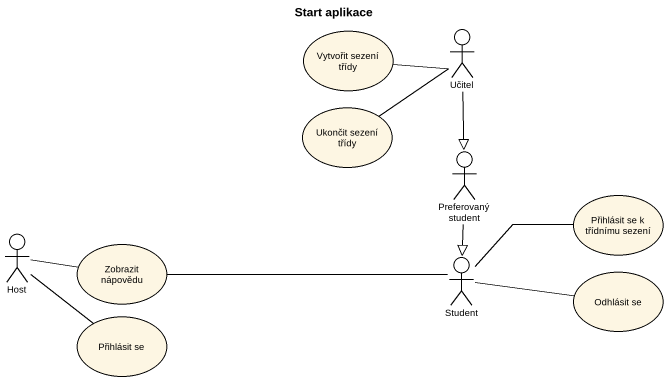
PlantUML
@startuml
title Start aplikace
usecase "Vytvořit sezení třídy" as Vytvořit_sezení_třídy
actor Učitel
usecase "Ukončit sezení třídy" as Ukončit_sezení_třídy
actor "Preferovaný student" as Preferovaný_student
usecase "Přihlásit se k třídnímu sezení" as Přihlásit_se_k_třídnímu
actor Host
usecase "Zobrazit nápovědu" as Zobrazit_nápovědu
actor Student
usecase "Odhlásit se" as Odhlásit_se
usecase "Přihlásit se" as Přihlásit_se
Učitel -left- Vytvořit_sezení_třídy
Učitel -left- Ukončit_sezení_třídy
Učitel --|> Preferovaný_student
Preferovaný_student --|> Student
Host -right- Zobrazit_nápovědu
Host -- Přihlásit_se
Student -right- Přihlásit_se_k_třídnímu
Student -left- Zobrazit_nápovědu
Student -right- Odhlásit_se
@enduml
